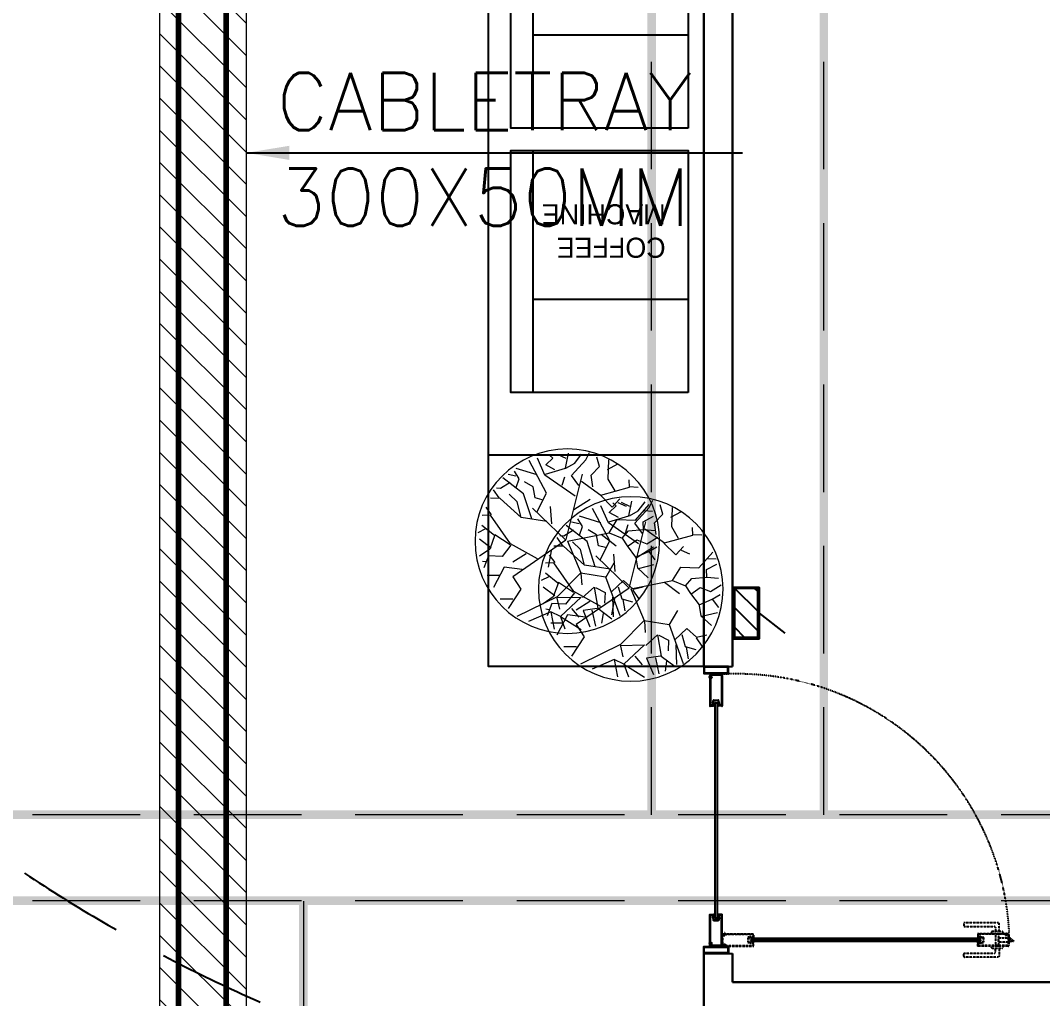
# Model space of a CAD drawing. Header units: millimetres. Extents: x 148480 to 578986, y 39883 to 155062.
# Drawn here: x 240213 to 243774, y 91460 to 94870 of the extents above; entities that cross this region are included whole.
import ezdxf

# ---------------------------------------------------------------- set-up
doc = ezdxf.new("R2010")
doc.units = ezdxf.units.MM
for name, pattern in [('CENTER', [2, 1.25, -0.25, 0.25, -0.25]), ('CONTINOUS', [0]), ('CONTINU', [0]), ('HIDDEN', [0.375, 0.25, -0.125])]:
    doc.linetypes.add(name, pattern=pattern)
for name, color, linetype in [('2', 7, 'Continuous'), ('CABELTRAY LINE', 4, 'Continuous'), ('CEN', 252, 'CENTER'), ('DNM JEB', 4, 'Continuous'), ('EL-SWITCH BOXWS', 30, 'Continuous'), ('Flooring', 44, 'Continuous'), ('I - MODULAR', 44, 'Continuous'), ('Layer2', 4, 'Continuous'), ('Layer4', 6, 'Continuous'), ('M-HVAC VRV PIPE', 4, 'Continuous'), ('M-HVAC-TEXT', 7, 'Continuous'), ('TENANCY', 3, 'Continuous')]:
    doc.layers.add(name, color=color, linetype=linetype)
for name, color, linetype, lineweight in [('CB-AC CABLE TRAY', 213, 'Continuous', 15), ('I-PART-GYP', 6, 'Continuous', 30), ('LS - INTERIOR TEXT', 7, 'Continuous', 5)]:
    doc.layers.add(name, color=color, linetype=linetype, lineweight=lineweight)
doc.layers.add('I-01$0$i-plants', color=7, linetype='Continuous', lineweight=13, true_color=0x86b300)
doc.styles.add('cg', font='GOTHIC.TTF', dxfattribs={"height": 0.5})
doc.styles.add('ROMAND', font='romand__.ttf')
doc.styles.add('ROMANS3', font='romans.shx', dxfattribs={"width": 0.8, "height": 100})
doc.dimstyles.new('Vayucon', dxfattribs={"dimtxt": 200, "dimasz": 150, "dimexe": 0, "dimexo": 0, "dimgap": 9e-05, "dimtad": 1, "dimdec": 0, "dimrnd": 5, "dimzin": 0, "dimdsep": 46, "dimtxsty": 'ROMAND', "dimcen": 90, "dimclrd": 42, "dimclre": 8, "dimclrt": 7, "dimadec": 0, "dimazin": 0, "dimtfac": 1, "dimtdec": 0, "dimtofl": 0, "dimtmove": 1, "dimatfit": 0, "dimfxl": 1, "dimtolj": 1, "dimtzin": 0, "dimarcsym": 0})

# ---------------------------------------------------------------- blocks, each defined once
blk = doc.blocks.new('A$C5BB6640F')
at = {"layer": '2', "color": 8, "linetype": 'Continuous'}
for p, q in [((0.8, 2.6), (0, 0)), ((1, 2.6), (0.5, 0)), ((2.1, 8.2), (0.8, 8.2)), ((0.8, 8.2), (0.8, 2.6)), ((2.1, 6.4), (0.8, 6.4)), ((2.1, 4.5), (0.8, 4.5)), ((2.1, 2.6), (0.8, 2.6)), ((1.2, 2.6), (0.9, 0)), ((1.4, 2.6), (1.4, 0)), ((1.6, 2.6), (1.9, 0)), ((1.8, 2.6), (2.3, 0)), ((2.1, 8.2), (2.1, 2.6)), ((2.1, 2.6), (2.8, 0))]:
    blk.add_line(p, q, dxfattribs=at)
blk = doc.blocks.new('A$C4A242C7C')
at = {"layer": '2', "color": 8, "linetype": 'Continuous'}
for p, q in [((0, 4), (0, 115.4)), ((0.4, 115.8), (0.6, 115.8)), ((1.4, 115), (13, 115)), ((2, 113), (10.5, 113)), ((2, 4), (2, 113)), ((10.5, 103.9), (10.5, 113)), ((13, 115), (13, 112.6)), ((14.7, 112.6), (13, 112.6)), ((14.7, 112.6), (15.2, 110.4)), ((30.3, 112.6), (29.8, 110.4)), ((32, 112.6), (30.3, 112.6)), ((32, 115), (32, 112.6)), ((43.6, 115), (32, 115)), ((34.5, 113), (43, 113)), ((34.5, 103.9), (34.5, 113)), ((43, 14.2), (43, 113)), ((44.6, 115.8), (44.4, 115.8)), ((45, 11.7), (45, 115.4)), ((10.6, 103.4), (12.8, 95.2)), ((14, 111.3), (12.5, 111.3)), ((12.5, 104.8), (12.5, 111.3)), ((14, 104.8), (12.5, 104.8)), ((14.8, 103.8), (12.5, 103.8)), ((12.5, 103.8), (14.7, 95.7)), ((14, 110), (14, 111.3)), ((14, 106.1), (14, 104.8)), ((14.3, 109.8), (15, 110)), ((14.3, 106.3), (15, 106.1)), ((14.7, 95.7), (22.5, 95.7)), ((30.3, 93.7), (14.7, 93.7)), ((14.8, 103.8), (15.2, 105.6)), ((30.3, 95.7), (22.5, 95.7)), ((30.2, 103.8), (29.8, 105.6)), ((30.7, 109.8), (30, 110)), ((30.7, 106.3), (30, 106.1)), ((30.2, 103.8), (32.5, 103.8)), ((32.5, 103.8), (30.3, 95.7)), ((31, 111.3), (32.5, 111.3)), ((31, 110), (31, 111.3)), ((31, 106.1), (31, 104.8)), ((31, 104.8), (32.5, 104.8)), ((34.4, 103.4), (32.2, 95.2)), ((32.5, 104.8), (32.5, 111.3)), ((4, 2), (41, 2)), ((4, 0), (41, 0)), ((38.5, 8.4), (38.5, 11.7)), ((42.5, 13.7), (40.5, 13.7)), ((40.5, 8.8), (40.5, 11.3)), ((42.5, 6.4), (40.5, 6.4)), ((44, 11.7), (40.9, 11.7)), ((44, 8.4), (40.9, 8.4)), ((43, 4), (43, 5.9)), ((44, 11.6), (44, 11.7)), ((44, 8.4), (44, 8.5)), ((44.4, 11.2), (44.5, 11.2)), ((44.4, 8.9), (44.5, 8.9)), ((45, 4), (45, 8.4))]:
    blk.add_line(p, q, dxfattribs=at)
for centre, radius, start, end in [((0.4, 115.4), 0.4, 90, 180), ((0.6, 115.4), 0.4, 0, 90), ((1.4, 115.4), 0.4, 180, 270), ((43.6, 115.4), 0.4, 270, 0), ((44.4, 115.4), 0.4, 90, 180), ((44.6, 115.4), 0.4, 0, 90), ((12.5, 103.9), 2, 180, 195), ((14.7, 95.7), 2, 195, 270), ((14.2, 110), 0.2, 180, 285), ((14.2, 106.1), 0.2, 75, 180), ((14.8, 110.3), 0.4, 285, 15), ((14.8, 105.7), 0.4, 345, 75), ((30.1, 110.3), 0.4, 165, 255), ((30.1, 105.7), 0.4, 105, 195), ((30.3, 95.7), 2, 270, 345), ((30.8, 110), 0.2, 255, 0), ((30.8, 106.1), 0.2, 0, 105), ((32.5, 103.9), 2, 345, 0), ((4, 4), 4, 180, 270), ((4, 4), 2, 180, 270), ((40.5, 11.7), 2, 90, 180), ((40.5, 8.4), 2, 180, 270), ((40.9, 11.3), 0.4, 90, 180), ((40.9, 8.8), 0.4, 180, 270), ((41, 4), 4, 270, 0), ((41, 4), 2, 270, 0), ((42.5, 14.2), 0.5, 270, 0), ((42.5, 5.9), 0.5, 0, 90), ((44.4, 11.6), 0.4, 180, 270), ((44.4, 8.5), 0.4, 90, 180), ((44.5, 11.7), 0.5, 270, 0), ((44.5, 8.4), 0.5, 0, 90)]:
    blk.add_arc(centre, radius, start, end, dxfattribs=at)
blk = doc.blocks.new('A$C109E4DED')
at = {"layer": 'TENANCY', "rotation": 90}
blk.add_blockref('A$C4A242C7C', (75.8, 0), dxfattribs=at)
blk = doc.blocks.new('A$C57546ED1')
at = {"layer": '2', "color": 8, "linetype": 'Continuous'}
mesh = blk.add_polyface(dxfattribs=at)
corners = [(1, 3.4), (0.7, 2.6), (0, 2.7), (0.8, 4.1)]
mesh.append_faces([[corners[k] for k in face] for face in [(0, 1, 2, 3)]], dxfattribs={"color": 8})
mesh = blk.add_polyface(dxfattribs=at)
corners = [(2, 3.4), (2, 2.6), (0.7, 2.6), (1, 3.4)]
mesh.append_faces([[corners[k] for k in face] for face in [(0, 1, 2, 3)]], dxfattribs={"color": 8})
mesh = blk.add_polyface(dxfattribs=at)
corners = [(2.3, 4.1), (2.2, 1.7), (2, 2.6), (2, 3.4)]
mesh.append_faces([[corners[k] for k in face] for face in [(0, 1, 2, 3)]], dxfattribs={"color": 8})
mesh = blk.add_polyface(dxfattribs=at)
corners = [(2.7, 3.4), (2.5, 2.5), (2.2, 1.7), (2.3, 4.1)]
mesh.append_faces([[corners[k] for k in face] for face in [(0, 1, 2, 3)]], dxfattribs={"color": 8})
mesh = blk.add_polyface(dxfattribs=at)
corners = [(3.3, 3.4), (3.2, 2.5), (2.5, 2.5), (2.7, 3.4)]
mesh.append_faces([[corners[k] for k in face] for face in [(0, 1, 2, 3)]], dxfattribs={"color": 8})
mesh = blk.add_polyface(dxfattribs=at)
corners = [(3.6, 4.2), (3.5, 2.4), (3.2, 2.5), (3.3, 3.4)]
mesh.append_faces([[corners[k] for k in face] for face in [(0, 1, 2, 3)]], dxfattribs={"color": 8})
mesh = blk.add_polyface(dxfattribs=at)
corners = [(4.1, 3.5), (3.9, 2.4), (3.5, 2.4), (3.6, 4.2)]
mesh.append_faces([[corners[k] for k in face] for face in [(0, 1, 2, 3)]], dxfattribs={"color": 8})
mesh = blk.add_polyface(dxfattribs=at)
corners = [(6.5, 3.6), (5.8, 2.3), (3.9, 2.4), (4.1, 3.5)]
mesh.append_faces([[corners[k] for k in face] for face in [(0, 1, 2, 3)]], dxfattribs={"color": 8})
mesh = blk.add_polyface(dxfattribs=at)
corners = [(6.8, 4.6), (6.2, 0), (5.8, 2.3), (6.5, 3.6)]
mesh.append_faces([[corners[k] for k in face] for face in [(0, 1, 2, 3)]], dxfattribs={"color": 8})
mesh = blk.add_polyface(dxfattribs=at)
corners = [(7.9, 4.6), (7.5, 0), (6.2, 0), (6.8, 4.6)]
mesh.append_faces([[corners[k] for k in face] for face in [(0, 1, 2, 3)]], dxfattribs={"color": 8})
blk = doc.blocks.new('I-01$0$plant2')
at = {"color": 8}
for p, q in [((-63.2, 161.7), (-26.4, 204)), ((-63.2, 161.7), (-61.7, 192.1)), ((-9.5, 163.5), (-5.2, 204)), ((10.3, 168.4), (7.5, 205.8)), ((32.9, 183.6), (23, 204)), ((24.5, 168.4), (48.5, 200.7)), ((64, 153.2), (52.6, 197.3)), ((62.5, 104), (68.3, 199.1)), ((85.3, 165.1), (82.3, 192.1)), ((-81.5, 144.7), (-85.8, 185.4)), ((-33.5, 151.4), (-23.6, 175.4)), ((23, 168.4), (-9.5, 163.5)), ((30.1, 119.2), (24.5, 168.4)), ((83.8, 163.5), (105.1, 176.9)), ((113.5, 151.4), (120.5, 173.6)), ((-81.5, 144.7), (-136.7, 151.4)), ((-63.2, 161.7), (-81.5, 144.7)), ((-5.2, 132.8), (-63.2, 161.7)), ((-58.9, 119.2), (-60.4, 144.7)), ((51.3, 138), (42.8, 161.7)), ((65.5, 141.3), (99.3, 124.3)), ((83.8, 134.6), (83.8, 163.5)), ((99.3, 124.3), (115, 149.8)), ((115, 149.8), (138.8, 151.4)), ((-57.6, 115.8), (-159.3, 132.8)), ((-58.9, 117.6), (-5.2, 132.8)), ((-2.4, 134.6), (30.1, 119.2)), ((32.9, 121), (51.3, 138)), ((138.8, 105.7), (155.8, 134.6)), ((-132.4, 75.1), (-173.4, 109.1)), ((10.3, 78.7), (-57.6, 115.8)), ((10.3, 80.2), (4.7, 105.7)), ((10.3, 78.7), (62.5, 104)), ((62.5, 105.7), (90.9, 78.7)), ((141.8, 82), (138.8, 105.7)), ((140.3, 107.3), (177.1, 109.1)), ((174.3, 76.9), (182.7, 99)), ((-156.5, 92.1), (-184.6, 83.6)), ((-142.3, 42.8), (-132.4, 75.1)), ((1.7, 0.2), (10.3, 78.7)), ((130.4, 49.8), (141.8, 80.2)), ((141.8, 80.2), (174.3, 76.9)), ((174.3, 76.9), (195.5, 71.7)), ((-155, 15.8), (-191.7, 53.1)), ((124.8, 29.4), (130.4, 49.8)), ((130.4, 51.3), (155.8, 42.8)), ((155.8, 42.8), (175.6, 58.3)), ((175.6, 58.3), (203.9, 51.3)), ((-170.6, 31), (-197.5, 22.7)), ((-116.9, 32.8), (-155, 15.8)), ((-1.1, -2.8), (-142.3, 42.8)), ((-40.6, 10.6), (-57.6, 44.6)), ((81, 7.3), (106.4, 42.8)), ((99.3, 9), (124.8, 29.4)), ((124.8, 29.4), (143.1, 17.5)), ((143.1, 17.5), (177.1, 24.3)), ((177.1, 24.3), (202.4, 34.6)), ((177.1, 24.3), (181.4, 7.3)), ((-181.8, -19.8), (-200.3, 3.9)), ((-97.1, 0.5), (-132.4, 10.6)), ((-75.9, 19.1), (-125.3, -31.7)), ((1.7, 0.2), (99.3, 9)), ((99.3, 9), (126.1, -14.7)), ((181.4, 7.3), (208.2, 2.3)), ((-191.7, -8), (-198.8, -11.3)), ((-152.2, -9.5), (-181.8, -19.8)), ((-125.3, -28.3), (-152.2, -9.5)), ((-1.1, -2.8), (-53.4, -96.1)), ((0.4, -4.6), (79.2, -137.9)), ((126.1, -14.7), (165.7, -1.3)), ((165.7, -1.3), (206.7, -26.5)), ((191.2, -16.5), (209.5, -9.5)), ((-174.7, -33.5), (-201.6, -25)), ((-170.6, -35.1), (-190.4, -62.1)), ((-153.7, -62.1), (-174.7, -33.5)), ((-126.8, -29.9), (-153.7, -62.1)), ((-125.3, -31.7), (-150.9, -108)), ((105.1, -79.2), (123.3, -45.4)), ((123.3, -45.4), (145.9, -58.8)), ((138.8, -52.1), (154.3, -38.4)), ((-155, -60.6), (-176.2, -91)), ((-30.7, -57.2), (-84.5, -82.5)), ((-20.8, -48.7), (-12.3, -87.7)), ((37.2, -65.7), (79.5, -77.6)), ((-170.6, -80.9), (-190.4, -77.6)), ((-84.5, -82.5), (-118.2, -138.5)), ((-84.5, -82.5), (-83, -119.9)), ((-61.7, -72.4), (-63.2, -133.5)), ((-46.2, -84.3), (-12.3, -119.9)), ((72.4, -123.2), (106.4, -79.2)), ((106.4, -79.2), (174.3, -77.6)), ((140.3, -79.2), (133.2, -109.8)), ((174.3, -79.2), (194, -72.4)), ((174.3, -77.6), (178.6, -94.4)), ((-150.9, -108), (-169.1, -113.2)), ((-147.9, -108), (-155, -128.4)), ((-26.4, -108), (-40.6, -116.5)), ((-40.6, -116.5), (-37.8, -142.1)), ((48.5, -94.4), (-3.9, -160.6)), ((64, -114.7), (54.1, -142.1)), ((93.7, -102.9), (98, -130)), ((133.2, -109.8), (147.4, -152.1)), ((-118.2, -138.5), (-139.5, -145.4)), ((-119.7, -140.3), (-126.8, -162.2)), ((-63.2, -133.5), (-98.4, -182.6)), ((-83, -119.9), (-95.6, -142.1)), ((-12.3, -119.9), (-29.2, -202.9)), ((27.3, -126.6), (38.7, -143.6)), ((98, -130), (122, -143.6)), ((137.5, -131.8), (164.4, -136.9)), ((-111.1, -160.6), (-119.7, -164)), ((-85.8, -167.3), (-111.1, -160.6)), ((-75.9, -152.1), (-63.2, -169.1)), ((-37.8, -142.1), (-53.3, -158.8)), ((-3.9, -160.6), (-9.5, -202.9)), ((-2.4, -162.2), (45.6, -162.2)), ((45.6, -162.2), (62.5, -192.9)), ((47.1, -162.2), (69.6, -167.3)), ((54.1, -142.1), (96.5, -167.3)), ((122, -143.6), (122, -165.8)), ((-68.8, -177.6), (-84.5, -186.1)), ((-63.2, -169.1), (-68.8, -189.5)), ((-20.8, -165.8), (-63.2, -194.4)), ((21.7, -165.8), (4.7, -182.6)), ((4.7, -182.6), (24.5, -192.9)), ((54.1, -182.6), (38.7, -196.2)), ((69.6, -167.3), (90.9, -182.6)), ((96.5, -167.3), (109.2, -181)), ((24.5, -192.9), (18.9, -201.4))]:
    blk.add_line(p, q, dxfattribs=at)
at = {"color": 8, "linetype": 'CONTINU'}
blk.add_circle((1.7, 0.2), 212.4, dxfattribs=at)
blk = doc.blocks.new('GFC1')
at = {"layer": 'CEN', "color": 8, "linetype": 'HIDDEN', "lineweight": 0, "ltscale": 1500}
for p, q in [((315044.3, 93086.7), (315044.3, 99756.4)), ((315644.3, 93086.7), (315644.3, 99756.4)), ((321136.8, 93086.7), (312279.1, 93086.7)), ((321136.8, 92786.7), (312279.1, 92786.7))]:
    blk.add_line(p, q, dxfattribs=at)
blk.add_lwpolyline([(313831.2, 92784.9), (313831.2, 91127.1), (309731.2, 91127.1), (309731.2, 92784.9)], dxfattribs=at)
at = {"layer": 'DNM JEB', "color": 8, "linetype": 'Continuous'}
for p, q in [((315225.9, 93603.3), (315325.9, 93603.3)), ((315225.9, 92603.3), (315325.9, 92603.3)), ((315248.3, 92627.1), (315295.1, 92627.1))]:
    blk.add_line(p, q, dxfattribs=at)
at = {"layer": 'DNM JEB', "color": 8}
for p, q in [((315264, 93475.5), (315264, 92729.1)), ((315273.5, 92729.1), (315273.5, 93475.5)), ((316190, 92655.1), (315390.4, 92655.1)), ((315390.4, 92645.6), (316190, 92645.6))]:
    blk.add_line(p, q, dxfattribs=at)
at = {"layer": 'DNM JEB', "color": 8, "linetype": 'HIDDEN'}
for p, q in [((315294, 92671.8), (315298.2, 92671.8)), ((315294, 92669.9), (315295.8, 92669.9)), ((315296.2, 92669.4), (315296.2, 92667.5)), ((315298.2, 92670.8), (315298.2, 92670.8)), ((315298.2, 92670.8), (315298.2, 92667.9)), ((315299.1, 92673), (315298.4, 92675.4)), ((315298.6, 92671.2), (315298.6, 92671.3)), ((315299.3, 92673), (315298.8, 92675.4)), ((315300.3, 92673), (315299.1, 92673)), ((315299.1, 92667.7), (315299.1, 92673)), ((315300.3, 92671.2), (315299.1, 92671.2)), ((315300.3, 92669.4), (315299.1, 92669.4)), ((315299.5, 92673), (315299.3, 92675.4)), ((315299.7, 92673), (315299.7, 92675.4)), ((315299.9, 92673), (315300.2, 92675.4)), ((315300.1, 92673), (315300.6, 92675.4)), ((315300.3, 92673), (315301.1, 92675.4)), ((315300.3, 92667.7), (315300.3, 92673)), ((315300.8, 92671.2), (315300.8, 92671.3)), ((315301.2, 92670.8), (315301.3, 92670.8)), ((315301.3, 92671.8), (315400.1, 92671.8)), ((315301.3, 92670.8), (315301.3, 92667.9)), ((315303.2, 92669.4), (315303.2, 92667.5)), ((315303.7, 92669.9), (315397.8, 92669.9)), ((315397.8, 92661.8), (315397.8, 92669.9)), ((315399.7, 92670.4), (315399.7, 92659.4)), ((315400.5, 92671.4), (315400.5, 92671.2)), ((316179.9, 92671.4), (316179.9, 92671.2)), ((316279.1, 92671.8), (316180.3, 92671.8)), ((316180.7, 92670.4), (316180.7, 92659.4)), ((316182.6, 92661.8), (316182.6, 92669.9)), ((316276.7, 92669.9), (316182.6, 92669.9)), ((316277.2, 92669.4), (316277.2, 92667.5)), ((316279.2, 92670.8), (316279.1, 92670.8)), ((316279.1, 92670.8), (316279.1, 92667.9)), ((316280.1, 92673), (316279.4, 92675.4)), ((316279.6, 92671.2), (316279.6, 92671.3)), ((316280.3, 92673), (316279.9, 92675.4)), ((316280.1, 92673), (316281.4, 92673)), ((316280.1, 92667.7), (316280.1, 92673)), ((316280.1, 92671.2), (316281.4, 92671.2)), ((316280.1, 92669.4), (316281.4, 92669.4)), ((316280.5, 92673), (316280.3, 92675.4)), ((316280.8, 92673), (316280.8, 92675.4)), ((316281, 92673), (316281.2, 92675.4)), ((316281.2, 92673), (316281.6, 92675.4)), ((316281.4, 92673), (316282.1, 92675.4)), ((316281.4, 92667.7), (316281.4, 92673)), ((316281.8, 92671.2), (316281.8, 92671.3)), ((316286.4, 92671.8), (316282.2, 92671.8)), ((316282.2, 92670.8), (316282.2, 92670.8)), ((316282.2, 92670.8), (316282.2, 92667.9)), ((316284.2, 92669.4), (316284.2, 92667.5)), ((316286.4, 92669.9), (316284.6, 92669.9)), ((315290.2, 92632.7), (315290.2, 92668)), ((315292.1, 92632.7), (315292.1, 92668)), ((315298.2, 92665.6), (315301.3, 92665.6)), ((315298.5, 92667.5), (315300.9, 92667.5)), ((315300.3, 92667.7), (315299.1, 92667.7)), ((315379.4, 92657.8), (315379.4, 92642.9)), ((315388.7, 92661.7), (315380.8, 92659.6)), ((315388.7, 92639), (315380.8, 92641.1)), ((315389, 92659.8), (315381.3, 92657.8)), ((315381.3, 92657.8), (315381.3, 92650.3)), ((315381.3, 92642.9), (315381.3, 92650.3)), ((315389, 92640.8), (315381.3, 92642.9)), ((315389, 92657.7), (315389, 92659.8)), ((315389, 92657.7), (315390.7, 92657.3)), ((315389, 92643), (315390.7, 92643.4)), ((315389, 92643), (315389, 92640.8)), ((315389.2, 92661.8), (315397.8, 92661.8)), ((315389.2, 92638.9), (315397.8, 92638.9)), ((315390, 92658.4), (315390, 92659.9)), ((315390, 92659.9), (315396.2, 92659.9)), ((315391.2, 92658.4), (315390, 92658.4)), ((315390, 92642.2), (315390, 92640.8)), ((315391.2, 92642.2), (315390, 92642.2)), ((315390, 92640.8), (315396.2, 92640.8)), ((315391.4, 92658.2), (315391.2, 92657.5)), ((315391.4, 92642.5), (315391.2, 92643.2)), ((315394.7, 92658.2), (315394.9, 92657.5)), ((315394.7, 92642.5), (315394.9, 92643.2)), ((315394.9, 92658.4), (315396.2, 92658.4)), ((315394.9, 92642.2), (315396.2, 92642.2)), ((315397.4, 92657.8), (315395.4, 92657.3)), ((315397.4, 92642.9), (315395.4, 92643.4)), ((315396.2, 92658.4), (315396.2, 92659.9)), ((315396.2, 92642.2), (315396.2, 92640.8)), ((315397.4, 92659.4), (315397.4, 92657.8)), ((315399.7, 92659.4), (315397.4, 92659.4)), ((315397.4, 92642.9), (315397.4, 92641.3)), ((315399.7, 92641.3), (315397.4, 92641.3)), ((315397.8, 92630.8), (315397.8, 92638.9)), ((315399.7, 92630.2), (315399.7, 92641.3)), ((316180.7, 92659.4), (316183, 92659.4)), ((316180.7, 92641.3), (316183, 92641.3)), ((316180.7, 92630.2), (316180.7, 92641.3)), ((316191.2, 92661.8), (316182.6, 92661.8)), ((316182.6, 92630.8), (316182.6, 92638.9)), ((316191.2, 92638.9), (316182.6, 92638.9)), ((316183, 92659.4), (316183, 92657.8)), ((316183, 92657.8), (316185, 92657.3)), ((316183, 92642.9), (316185, 92643.4)), ((316183, 92642.9), (316183, 92641.3)), ((316184.2, 92658.4), (316184.2, 92659.9)), ((316190.4, 92659.9), (316184.2, 92659.9)), ((316185.5, 92658.4), (316184.2, 92658.4)), ((316185.5, 92642.2), (316184.2, 92642.2)), ((316184.2, 92642.2), (316184.2, 92640.8)), ((316190.4, 92640.8), (316184.2, 92640.8)), ((316185.7, 92658.2), (316185.5, 92657.5)), ((316185.7, 92642.5), (316185.5, 92643.2)), ((316189, 92658.2), (316189.2, 92657.5)), ((316189, 92642.5), (316189.2, 92643.2)), ((316189.2, 92658.4), (316190.4, 92658.4)), ((316189.2, 92642.2), (316190.4, 92642.2)), ((316191.4, 92657.7), (316189.7, 92657.3)), ((316191.4, 92643), (316189.7, 92643.4)), ((316190.4, 92658.4), (316190.4, 92659.9)), ((316190.4, 92642.2), (316190.4, 92640.8)), ((316191.4, 92657.7), (316191.4, 92659.8)), ((316191.4, 92659.8), (316199.1, 92657.8)), ((316191.4, 92643), (316191.4, 92640.8)), ((316191.4, 92640.8), (316199.1, 92642.9)), ((316191.7, 92661.7), (316199.5, 92659.6)), ((316191.7, 92639), (316199.5, 92641.1)), ((316199.1, 92657.8), (316199.1, 92650.3)), ((316199.1, 92642.9), (316199.1, 92650.3)), ((316201, 92657.8), (316201, 92642.9)), ((316282.2, 92665.6), (316279.1, 92665.6)), ((316281.9, 92667.5), (316279.5, 92667.5)), ((316280.1, 92667.7), (316281.4, 92667.7)), ((316288.3, 92632.7), (316288.3, 92668)), ((316290.2, 92632.7), (316290.2, 92668)), ((315294, 92630.8), (315397.8, 92630.8)), ((315294, 92628.9), (315400.1, 92628.9)), ((315400.5, 92629.3), (315400.5, 92629.5)), ((316179.9, 92629.3), (316179.9, 92629.5)), ((316286.4, 92628.9), (316180.3, 92628.9)), ((316286.4, 92630.8), (316182.6, 92630.8))]:
    blk.add_line(p, q, dxfattribs=at)
at = {"layer": 'DNM JEB', "color": 8, "linetype": 'Continuous'}
for points in [[(315225.9, 93603.3), (315225.9, 93579.5), (315311.6, 93579.5), (315311.6, 93603.3)], [(315227.8, 93601.4), (315227.8, 93581.4), (315309.7, 93581.4), (315309.7, 93601.4)], [(315225.9, 92603.3), (315225.9, 92627.1), (315311.6, 92627.1), (315311.6, 92603.3)], [(315227.8, 92605.2), (315227.8, 92625.2), (315309.7, 92625.2), (315309.7, 92605.2)]]:
    blk.add_lwpolyline(points, close=True, dxfattribs=at)
at = {"layer": 'DNM JEB', "color": 8}
for points in [[(315264, 93475.5), (315265.4, 93476.9), (315272.1, 93476.9), (315273.5, 93475.5)], [(315264, 92729.1), (315265.4, 92727.7), (315272.1, 92727.7), (315273.5, 92729.1)], [(316191.4, 92650.3), (315389, 92650.3)]]:
    blk.add_lwpolyline(points, dxfattribs=at)
at = {"layer": 'DNM JEB', "color": 8, "linetype": 'HIDDEN'}
for points in [[(316255.4, 92679.8), (316255.4, 92706.9, 0.414214), (316252.1, 92710.2), (316134.9, 92710.2, 0.414214), (316131.6, 92706.9), (316131.6, 92700.2, 0.414214), (316134.9, 92696.9), (316238.7, 92696.9, -0.414214), (316242.1, 92693.6), (316242.1, 92679.8)], [(316268.7, 92671.8), (316268.7, 92676.4, 0.414214), (316265.4, 92679.8), (316232.1, 92679.8, 0.414214), (316228.7, 92676.4), (316228.7, 92671.8)], [(316255.4, 92620.9), (316255.4, 92593.8, -0.414214), (316252.1, 92590.5), (316134.9, 92590.5, -0.414214), (316131.6, 92593.8), (316131.6, 92600.5, -0.414214), (316134.9, 92603.8), (316238.7, 92603.8, 0.414214), (316242.1, 92607.1), (316242.1, 92620.9)], [(316268.7, 92628.9), (316268.7, 92624.2, -0.414214), (316265.4, 92620.9), (316232.1, 92620.9, -0.414214), (316228.7, 92624.2), (316228.7, 92628.9)]]:
    blk.add_lwpolyline(points, format="xyb", dxfattribs=at)
for points in [[(316253.5, 92628.9), (316244, 92628.9), (316244, 92671.8), (316253.5, 92671.8)], [(316288.7, 92642.7), (316253.5, 92642.7), (316253.5, 92657.9), (316288.7, 92657.9)], [(316290.2, 92658.9), (316288.7, 92658.9), (316288.7, 92641.8), (316290.2, 92641.8)], [(316292.4, 92659.9), (316290.2, 92659.9), (316290.2, 92640.8), (316292.4, 92640.8)]]:
    blk.add_lwpolyline(points, close=True, dxfattribs=at)
for points in [[(315390.4, 92655.1), (315389, 92653.7), (315389, 92647), (315390.4, 92645.6)], [(316190, 92655.1), (316191.4, 92653.7), (316191.4, 92647), (316190, 92645.6)], [(316292.4, 92656.1), (316293.8, 92656.1), (316305.2, 92647.5)], [(316292.4, 92647.5), (316305.2, 92647.5), (316305.2, 92644.6), (316292.4, 92644.6)]]:
    blk.add_lwpolyline(points, dxfattribs=at)
at = {"layer": 'DNM JEB', "color": 8, "linetype": 'Continuous'}
blk.add_lwpolyline([(315293.7, 92628.9), (315248.3, 92628.9), (315248.3, 92627.1)], dxfattribs=at)
at = {"layer": 'DNM JEB', "color": 8, "linetype": 'HIDDEN', "ltscale": 0.1}
blk.add_arc((315341, 92627.1), 950.6, 2.8185, 93.4941, dxfattribs=at)
at = {"layer": 'DNM JEB', "color": 8, "linetype": 'HIDDEN'}
for centre, radius, start, end in [((315294, 92668), 3.81, 90, 180), ((315294, 92668), 1.9, 90, 180), ((315295.8, 92669.4), 0.476, 0, 90), ((315298.2, 92671.3), 0.476, 0, 90), ((315298.2, 92671.2), 0.381, 270, 0), ((315301.3, 92671.3), 0.476, 90, 180), ((315301.2, 92671.2), 0.381, 180, 270), ((315303.7, 92669.4), 0.476, 90, 180), ((315400.1, 92670.4), 0.381, 90, 180), ((315400.1, 92671.4), 0.381, 0, 90), ((315400.1, 92671.2), 0.381, 270, 0), ((316180.3, 92671.4), 0.381, 90, 180), ((316180.3, 92671.2), 0.381, 180, 270), ((316180.3, 92670.4), 0.381, 0, 90), ((316276.7, 92669.4), 0.476, 0, 90), ((316279.1, 92671.3), 0.476, 0, 90), ((316279.2, 92671.2), 0.381, 270, 0), ((316282.2, 92671.3), 0.476, 90, 180), ((316282.2, 92671.2), 0.381, 180, 270), ((316284.6, 92669.4), 0.476, 90, 180), ((316286.4, 92668), 3.81, 0, 90), ((316286.4, 92668), 1.9, 0, 90), ((315294, 92632.7), 3.81, 180, 270), ((315294, 92632.7), 1.9, 180, 270), ((315298.2, 92667.5), 1.9, 180, 270), ((315298.5, 92667.9), 0.381, 180, 270), ((315300.9, 92667.9), 0.381, 270, 0), ((315301.3, 92667.5), 1.9, 270, 0), ((315381.3, 92657.8), 1.9, 105, 180), ((315381.3, 92642.9), 1.9, 180, 255), ((315389.2, 92659.9), 1.9, 90, 105), ((315389.2, 92640.8), 1.9, 255, 270), ((315390.8, 92657.6), 0.381, 255, 345), ((315390.8, 92643.1), 0.381, 15, 105), ((315391.2, 92658.2), 0.19, 345, 90), ((315391.2, 92642.4), 0.19, 270, 15), ((315394.9, 92658.2), 0.19, 90, 195), ((315394.9, 92642.4), 0.19, 165, 270), ((315395.3, 92657.6), 0.381, 195, 285), ((315395.3, 92643.1), 0.381, 75, 165), ((316185.1, 92657.6), 0.381, 255, 345), ((316185.1, 92643.1), 0.381, 15, 105), ((316185.5, 92658.2), 0.19, 345, 90), ((316185.5, 92642.4), 0.19, 270, 15), ((316189.2, 92658.2), 0.19, 90, 195), ((316189.2, 92642.4), 0.19, 165, 270), ((316189.6, 92657.6), 0.381, 195, 285), ((316189.6, 92643.1), 0.381, 75, 165), ((316191.2, 92659.9), 1.9, 75, 90), ((316191.2, 92640.8), 1.9, 270, 285), ((316199.1, 92657.8), 1.9, 0, 75), ((316199.1, 92642.9), 1.9, 285, 0), ((316279.1, 92667.5), 1.9, 180, 270), ((316279.5, 92667.9), 0.381, 180, 270), ((316281.9, 92667.9), 0.381, 270, 0), ((316282.2, 92667.5), 1.9, 270, 0), ((316286.4, 92632.7), 3.81, 270, 0), ((316286.4, 92632.7), 1.9, 270, 0), ((315400.1, 92630.2), 0.381, 180, 270), ((315400.1, 92629.5), 0.381, 0, 90), ((315400.1, 92629.3), 0.381, 270, 0), ((316180.3, 92629.5), 0.381, 90, 180), ((316180.3, 92629.3), 0.381, 180, 270), ((316180.3, 92630.2), 0.381, 270, 0)]:
    blk.add_arc(centre, radius, start, end, dxfattribs=at)
at = {"layer": 'DNM JEB', "color": 8, "linetype": 'Continuous', "extrusion": (0, 0, -1)}
blk.add_arc((-315297.9, 92630.7), 4.58, 336.5437, 308.2063, dxfattribs=at)
at = {"layer": 'Flooring', "color": 8, "linetype": 'HIDDEN', "ltscale": 1500}
blk.add_arc((315855.9, 97380.2), 5404, 152.8319, 263.305, dxfattribs=at)
at = {"layer": 'I - MODULAR', "color": 8}
for p, q in [((314631.6, 95479.8), (314631.6, 96323.8)), ((314631.6, 95805.4), (315171.5, 95805.4)), ((314631.6, 94558.2), (314631.6, 95402.2)), ((314631.6, 94883.8), (315171.5, 94883.8))]:
    blk.add_line(p, q, dxfattribs=at)
at = {"layer": 'I - MODULAR', "color": 8, "linetype": 'Continuous'}
blk.add_line((314475.9, 94341.7), (315225.9, 94341.7), dxfattribs=at)
blk.add_lwpolyline([(314475.9, 94341.7), (314475.9, 97341.7)], dxfattribs=at)
at = {"layer": 'I - MODULAR', "color": 8}
for points in [[(315171.5, 95479.8), (314553.3, 95479.8), (314553.3, 96323.8), (315171.5, 96323.8)], [(315171.5, 94558.2), (314553.3, 94558.2), (314553.3, 95402.2), (315171.5, 95402.2)]]:
    blk.add_lwpolyline(points, close=True, dxfattribs=at)
at = {"layer": 'I - MODULAR', "color": 8, "linetype": 'Continuous'}
blk.add_lwpolyline([(315225.9, 93603.3), (314475.9, 93603.3), (314475.9, 94341.7), (315225.9, 94341.7)], close=True, dxfattribs=at)
at = {"layer": 'I-PART-GYP', "color": 8, "linetype": 'CONTINOUS'}
for points in [[(315325.9, 93603.3), (315325.9, 99681.4), (315225.9, 99681.4), (315225.9, 93603.3)], [(315225.9, 92603.3), (315225.9, 92503.3)], [(315325.9, 92503.3), (315325.9, 92603.3)], [(315225.9, 92403.3), (315225.9, 92503.3)], [(315325.9, 92503.3), (321059.7, 92503.3), (321059.7, 92403.3), (318695.9, 92403.3)]]:
    blk.add_lwpolyline(points, dxfattribs=at)
at = {"layer": 'DNM JEB', "color": 8}
for name, p, xscale, yscale, zscale, rotation in [('A$C5BB6640F', (315243.7, 93567.6), 0.9523809523809523, 0.9523809523809523, 0.9523809523809523, 270), ('A$C109E4DED', (315290.2, 93503.5), 0.9523809523809526, 0.9523809523809526, 0.9523809523809526, 90), ('A$C109E4DED', (315290.2, 92701.1), -0.9523809523809526, 0.9523809523809526, 0.9523809523809526, 89.99999999999997), ('A$C5BB6640F', (315243.7, 92637.1), -0.9523809523809523, 0.9523809523809523, 0.9523809523809523, 270)]:
    blk.add_blockref(name, p, dxfattribs=dict(at, xscale=xscale, yscale=yscale, zscale=zscale, rotation=rotation))
at = {"layer": 'DNM JEB', "color": 8, "ltscale": 1.2}
for p, xscale, yscale, zscale, rotation in [((315259.7, 93473.3), 0.9523809523809523, 0.9523809523809523, 0.9523809523809523, 270), ((315277.8, 93473.3), -0.9523809523809526, 0.9523809523809526, 0.9523809523809526, 89.99999999999997), ((315259.7, 92731.3), -0.9523809523809523, 0.9523809523809523, 0.9523809523809523, 270), ((315277.8, 92731.3), 0.9523809523809526, 0.9523809523809526, 0.9523809523809526, 90)]:
    blk.add_blockref('A$C57546ED1', p, dxfattribs=dict(at, xscale=xscale, yscale=yscale, zscale=zscale, rotation=rotation))
at = {"layer": 'I-01$0$i-plants', "color": 8, "linetype": 'HIDDEN', "ltscale": 100, "xscale": -1.513572259347139, "yscale": 1.513572259347139, "zscale": 1.513572259347139, "rotation": 196.6987662583618}
for p in [(314748.1, 94039.7), (314969.1, 93873.3)]:
    blk.add_blockref('I-01$0$plant2', p, dxfattribs=at)
at = {"layer": 'LS - INTERIOR TEXT', "color": 8, "insert": (312433, 95122.1), "char_height": 70, "width": 5320.377, "attachment_point": 5, "rotation": 180, "style": 'cg'}
blk.add_mtext('\\pxql;COFFEE\\PMACHINE', dxfattribs=at)
at = {"layer": 'DNM JEB', "color": 8, "linetype": 'HIDDEN'}
mesh = blk.add_polyface(dxfattribs=at)
corners = [(315393.5, 92656.2), (315393.3, 92656.9), (315392.6, 92656.8), (315393.3, 92655.5)]
mesh.append_faces([[corners[k] for k in face] for face in [(3, 2, 1, 0)]], dxfattribs={"color": 8})
mesh = blk.add_polyface(dxfattribs=at)
corners = [(315393.5, 92644.5), (315393.3, 92643.8), (315392.6, 92643.9), (315393.3, 92645.2)]
mesh.append_faces([[corners[k] for k in face] for face in [(3, 2, 1, 0)]], dxfattribs={"color": 8})
mesh = blk.add_polyface(dxfattribs=at)
corners = [(315394.5, 92656.1), (315394.4, 92656.9), (315393.3, 92656.9), (315393.5, 92656.2)]
mesh.append_faces([[corners[k] for k in face] for face in [(3, 2, 1, 0)]], dxfattribs={"color": 8})
mesh = blk.add_polyface(dxfattribs=at)
corners = [(315394.5, 92644.5), (315394.4, 92643.7), (315393.3, 92643.8), (315393.5, 92644.5)]
mesh.append_faces([[corners[k] for k in face] for face in [(3, 2, 1, 0)]], dxfattribs={"color": 8})
mesh = blk.add_polyface(dxfattribs=at)
corners = [(315394.7, 92655.5), (315394.7, 92657.7), (315394.4, 92656.9), (315394.5, 92656.1)]
mesh.append_faces([[corners[k] for k in face] for face in [(3, 2, 1, 0)]], dxfattribs={"color": 8})
mesh = blk.add_polyface(dxfattribs=at)
corners = [(315394.7, 92645.2), (315394.7, 92642.9), (315394.4, 92643.7), (315394.5, 92644.5)]
mesh.append_faces([[corners[k] for k in face] for face in [(3, 2, 1, 0)]], dxfattribs={"color": 8})
mesh = blk.add_polyface(dxfattribs=at)
corners = [(315395.1, 92656.1), (315395, 92657), (315394.7, 92657.7), (315394.7, 92655.5)]
mesh.append_faces([[corners[k] for k in face] for face in [(3, 2, 1, 0)]], dxfattribs={"color": 8})
mesh = blk.add_polyface(dxfattribs=at)
corners = [(315395.1, 92644.5), (315395, 92643.7), (315394.7, 92642.9), (315394.7, 92645.2)]
mesh.append_faces([[corners[k] for k in face] for face in [(3, 2, 1, 0)]], dxfattribs={"color": 8})
mesh = blk.add_polyface(dxfattribs=at)
corners = [(315395.8, 92656.1), (315395.7, 92657), (315395, 92657), (315395.1, 92656.1)]
mesh.append_faces([[corners[k] for k in face] for face in [(3, 2, 1, 0)]], dxfattribs={"color": 8})
mesh = blk.add_polyface(dxfattribs=at)
corners = [(315395.8, 92644.6), (315395.7, 92643.6), (315395, 92643.7), (315395.1, 92644.5)]
mesh.append_faces([[corners[k] for k in face] for face in [(3, 2, 1, 0)]], dxfattribs={"color": 8})
mesh = blk.add_polyface(dxfattribs=at)
corners = [(315396.1, 92655.4), (315395.9, 92657.1), (315395.7, 92657), (315395.8, 92656.1)]
mesh.append_faces([[corners[k] for k in face] for face in [(3, 2, 1, 0)]], dxfattribs={"color": 8})
mesh = blk.add_polyface(dxfattribs=at)
corners = [(315396.1, 92645.3), (315395.9, 92643.6), (315395.7, 92643.6), (315395.8, 92644.6)]
mesh.append_faces([[corners[k] for k in face] for face in [(3, 2, 1, 0)]], dxfattribs={"color": 8})
mesh = blk.add_polyface(dxfattribs=at)
corners = [(315396.5, 92656.1), (315396.3, 92657.1), (315395.9, 92657.1), (315396.1, 92655.4)]
mesh.append_faces([[corners[k] for k in face] for face in [(3, 2, 1, 0)]], dxfattribs={"color": 8})
mesh = blk.add_polyface(dxfattribs=at)
corners = [(315396.5, 92644.6), (315396.3, 92643.6), (315395.9, 92643.6), (315396.1, 92645.3)]
mesh.append_faces([[corners[k] for k in face] for face in [(3, 2, 1, 0)]], dxfattribs={"color": 8})
mesh = blk.add_polyface(dxfattribs=at)
corners = [(315398.8, 92656), (315398.1, 92657.2), (315396.3, 92657.1), (315396.5, 92656.1)]
mesh.append_faces([[corners[k] for k in face] for face in [(3, 2, 1, 0)]], dxfattribs={"color": 8})
mesh = blk.add_polyface(dxfattribs=at)
corners = [(315398.8, 92644.7), (315398.1, 92643.5), (315396.3, 92643.6), (315396.5, 92644.6)]
mesh.append_faces([[corners[k] for k in face] for face in [(3, 2, 1, 0)]], dxfattribs={"color": 8})
mesh = blk.add_polyface(dxfattribs=at)
corners = [(315399.1, 92655), (315398.5, 92659.4), (315398.1, 92657.2), (315398.8, 92656)]
mesh.append_faces([[corners[k] for k in face] for face in [(3, 2, 1, 0)]], dxfattribs={"color": 8})
mesh = blk.add_polyface(dxfattribs=at)
corners = [(315399.1, 92645.7), (315398.5, 92641.3), (315398.1, 92643.5), (315398.8, 92644.7)]
mesh.append_faces([[corners[k] for k in face] for face in [(3, 2, 1, 0)]], dxfattribs={"color": 8})
mesh = blk.add_polyface(dxfattribs=at)
corners = [(315400.1, 92655), (315399.7, 92659.4), (315398.5, 92659.4), (315399.1, 92655)]
mesh.append_faces([[corners[k] for k in face] for face in [(3, 2, 1, 0)]], dxfattribs={"color": 8})
mesh = blk.add_polyface(dxfattribs=at)
corners = [(315400.1, 92645.7), (315399.7, 92641.3), (315398.5, 92641.3), (315399.1, 92645.7)]
mesh.append_faces([[corners[k] for k in face] for face in [(3, 2, 1, 0)]], dxfattribs={"color": 8})
mesh = blk.add_polyface(dxfattribs=at)
corners = [(316180.3, 92655), (316180.7, 92659.4), (316181.9, 92659.4), (316181.3, 92655)]
mesh.append_faces([[corners[k] for k in face] for face in [(3, 2, 1, 0)]], dxfattribs={"color": 8})
mesh = blk.add_polyface(dxfattribs=at)
corners = [(316180.3, 92645.7), (316180.7, 92641.3), (316181.9, 92641.3), (316181.3, 92645.7)]
mesh.append_faces([[corners[k] for k in face] for face in [(3, 2, 1, 0)]], dxfattribs={"color": 8})
mesh = blk.add_polyface(dxfattribs=at)
corners = [(316181.3, 92655), (316181.9, 92659.4), (316182.3, 92657.2), (316181.6, 92656)]
mesh.append_faces([[corners[k] for k in face] for face in [(3, 2, 1, 0)]], dxfattribs={"color": 8})
mesh = blk.add_polyface(dxfattribs=at)
corners = [(316181.3, 92645.7), (316181.9, 92641.3), (316182.3, 92643.5), (316181.6, 92644.7)]
mesh.append_faces([[corners[k] for k in face] for face in [(3, 2, 1, 0)]], dxfattribs={"color": 8})
mesh = blk.add_polyface(dxfattribs=at)
corners = [(316181.6, 92656), (316182.3, 92657.2), (316184.1, 92657.1), (316183.9, 92656.1)]
mesh.append_faces([[corners[k] for k in face] for face in [(3, 2, 1, 0)]], dxfattribs={"color": 8})
mesh = blk.add_polyface(dxfattribs=at)
corners = [(316181.6, 92644.7), (316182.3, 92643.5), (316184.1, 92643.6), (316183.9, 92644.6)]
mesh.append_faces([[corners[k] for k in face] for face in [(3, 2, 1, 0)]], dxfattribs={"color": 8})
mesh = blk.add_polyface(dxfattribs=at)
corners = [(316183.9, 92656.1), (316184.1, 92657.1), (316184.5, 92657.1), (316184.3, 92655.4)]
mesh.append_faces([[corners[k] for k in face] for face in [(3, 2, 1, 0)]], dxfattribs={"color": 8})
mesh = blk.add_polyface(dxfattribs=at)
corners = [(316183.9, 92644.6), (316184.1, 92643.6), (316184.5, 92643.6), (316184.3, 92645.3)]
mesh.append_faces([[corners[k] for k in face] for face in [(3, 2, 1, 0)]], dxfattribs={"color": 8})
mesh = blk.add_polyface(dxfattribs=at)
corners = [(316184.3, 92655.4), (316184.5, 92657.1), (316184.7, 92657), (316184.6, 92656.1)]
mesh.append_faces([[corners[k] for k in face] for face in [(3, 2, 1, 0)]], dxfattribs={"color": 8})
mesh = blk.add_polyface(dxfattribs=at)
corners = [(316184.3, 92645.3), (316184.5, 92643.6), (316184.7, 92643.6), (316184.6, 92644.6)]
mesh.append_faces([[corners[k] for k in face] for face in [(3, 2, 1, 0)]], dxfattribs={"color": 8})
mesh = blk.add_polyface(dxfattribs=at)
corners = [(316184.6, 92656.1), (316184.7, 92657), (316185.4, 92657), (316185.3, 92656.1)]
mesh.append_faces([[corners[k] for k in face] for face in [(3, 2, 1, 0)]], dxfattribs={"color": 8})
mesh = blk.add_polyface(dxfattribs=at)
corners = [(316184.6, 92644.6), (316184.7, 92643.6), (316185.4, 92643.7), (316185.3, 92644.5)]
mesh.append_faces([[corners[k] for k in face] for face in [(3, 2, 1, 0)]], dxfattribs={"color": 8})
mesh = blk.add_polyface(dxfattribs=at)
corners = [(316185.3, 92656.1), (316185.4, 92657), (316185.7, 92657.7), (316185.7, 92655.5)]
mesh.append_faces([[corners[k] for k in face] for face in [(3, 2, 1, 0)]], dxfattribs={"color": 8})
mesh = blk.add_polyface(dxfattribs=at)
corners = [(316185.3, 92644.5), (316185.4, 92643.7), (316185.7, 92642.9), (316185.7, 92645.2)]
mesh.append_faces([[corners[k] for k in face] for face in [(3, 2, 1, 0)]], dxfattribs={"color": 8})
mesh = blk.add_polyface(dxfattribs=at)
corners = [(316185.7, 92655.5), (316185.7, 92657.7), (316186, 92656.9), (316185.9, 92656.1)]
mesh.append_faces([[corners[k] for k in face] for face in [(3, 2, 1, 0)]], dxfattribs={"color": 8})
mesh = blk.add_polyface(dxfattribs=at)
corners = [(316185.7, 92645.2), (316185.7, 92642.9), (316186, 92643.7), (316185.9, 92644.5)]
mesh.append_faces([[corners[k] for k in face] for face in [(3, 2, 1, 0)]], dxfattribs={"color": 8})
mesh = blk.add_polyface(dxfattribs=at)
corners = [(316185.9, 92656.1), (316186, 92656.9), (316187.1, 92656.9), (316186.9, 92656.2)]
mesh.append_faces([[corners[k] for k in face] for face in [(3, 2, 1, 0)]], dxfattribs={"color": 8})
mesh = blk.add_polyface(dxfattribs=at)
corners = [(316185.9, 92644.5), (316186, 92643.7), (316187.1, 92643.8), (316186.9, 92644.5)]
mesh.append_faces([[corners[k] for k in face] for face in [(3, 2, 1, 0)]], dxfattribs={"color": 8})
mesh = blk.add_polyface(dxfattribs=at)
corners = [(316186.9, 92656.2), (316187.1, 92656.9), (316187.8, 92656.8), (316187.1, 92655.5)]
mesh.append_faces([[corners[k] for k in face] for face in [(3, 2, 1, 0)]], dxfattribs={"color": 8})
mesh = blk.add_polyface(dxfattribs=at)
corners = [(316186.9, 92644.5), (316187.1, 92643.8), (316187.8, 92643.9), (316187.1, 92645.2)]
mesh.append_faces([[corners[k] for k in face] for face in [(3, 2, 1, 0)]], dxfattribs={"color": 8})
blk = doc.blocks.new('BEAM')
at = {"layer": 'CEN', "color": 11, "linetype": 'HIDDEN', "lineweight": 0, "ltscale": 1500, "const_width": 30}
for points in [[(375044.3, 93086.7), (375044.3, 99756.4)], [(375644.3, 93086.7), (375644.3, 99756.4)], [(381136.8, 93086.7), (372279.1, 93086.7)], [(373831.2, 92784.9), (373831.2, 91127.1), (369731.2, 91127.1), (369731.2, 92784.9)], [(381136.8, 92786.7), (372279.1, 92786.7)]]:
    blk.add_lwpolyline(points, dxfattribs=at)
blk = doc.blocks.new('BEE')
at = {"layer": 'M-HVAC VRV PIPE', "linetype": 'Continuous'}
blk.add_blockref('BEAM', (0, 0), dxfattribs=at)
blk = doc.blocks.new('lsb')
at = {"layer": 'EL-SWITCH BOXWS', "extrusion": (0.000488338, 0.006137, 0.999981)}
h = blk.add_hatch(dxfattribs=at)
h.set_pattern_fill('ANSI31', color=8, scale=1.963905, angle=359.99983, style=0)
h.set_pattern_definition([(314.99982827, (-73506.04995, 20833.20643), (-0.17358683075, -0.1735857902), [])])
h.paths.add_polyline_path([(-179, 8.1), (-179, 202.2), (209.8, 202.2), (209.8, 8.1)])
h.paths.add_polyline_path([(-168.1, 16.1), (-168.1, 192), (200.7, 192), (200.7, 16.1)], flags=17)
at = {"layer": 'EL-SWITCH BOXWS'}
h = blk.add_hatch(dxfattribs=at)
h.set_pattern_fill('ANSI31', color=8, scale=38.4, angle=360, style=0)
h.set_pattern_definition([(135, (1791500.75, 34201.84), (74.331447, 74.331447), [])])
h.paths.add_polyline_path([(-179, 8.1), (-179, 202.2), (209.8, 202.2), (209.8, 8.1)])
at = {"layer": 'EL-SWITCH BOXWS', "color": 8}
for p, q in [((15.4, 202.2), (-136.8, 396.4)), ((-179, 202.2), (-179, 8.1)), ((209.8, 8.1), (209.8, 202.2)), ((-179, 8.1), (209.8, 8.1))]:
    blk.add_line(p, q, dxfattribs=at)
at = {"layer": 'EL-SWITCH BOXWS', "color": 8, "extrusion": (4.72941e-08, 0.012274, 0.999925)}
blk.add_line((-179, 202.2, -1.2), (209.8, 202.2, -1.2), dxfattribs=at)
at = {"layer": 'EL-SWITCH BOXWS', "color": 8, "extrusion": (0.000488338, 0.006137, 0.999981)}
for points, elevation in [([(-179, 202.2), (-179, 8.1), (209.8, 8.1), (209.8, 202.2)], 0), ([(-179, 8.1), (-179, 202.2), (209.8, 202.2), (209.8, 8.1)], 0), ([(-168.1, 16.1), (-168.1, 192), (200.7, 192), (200.7, 16.1)], 0.1)]:
    blk.add_lwpolyline(points, close=True, dxfattribs=dict(at, elevation=elevation))
blk = doc.blocks.new('*U130')
at = {"layer": 'CB-AC CABLE TRAY', "true_color": 0xa953a0}
h = blk.add_hatch(dxfattribs=at)
h.set_pattern_fill('ANSI31', color=215, scale=25)
h.set_pattern_definition([(45, (-873082.2, 1102908.81), (-56.1266008, 56.1266008), [])])
h.paths.add_polyline_path([(-88704.9, -150.4), (-88704.9, 149.6), (-57017.9, 149.6), (-57017.9, -150.4)])
at = {"layer": 'CB-AC CABLE TRAY', "color": 215, "true_color": 0xa953a0}
blk.add_lwpolyline([(-88704.9, -150.4), (-88704.9, 149.6), (-57017.9, 149.6), (-57017.9, -150.4)], close=True, dxfattribs=at)

msp = doc.modelspace()

# ---------------------------------------------------------------- block references
at = {"layer": 'Layer4', "linetype": 'Continuous', "rotation": 360}
msp.add_blockref('GFC1', (-72632.4, -986), dxfattribs=at)

# ---------------------------------------------------------------- next in the draw order: linework, layer by layer
at = {"layer": 'M-HVAC VRV PIPE', "color": 4, "linetype": 'Continuous', "const_width": 20}
msp.add_lwpolyline([(248783.6, 90880.2), (240763.4, 90880.2), (240763.4, 122405.6), (244590.2, 122405.6), (244590.2, 122170.6), (244777.7, 122170.6)], dxfattribs=at)
at = {"layer": 'M-HVAC VRV PIPE', "color": 2, "linetype": 'Continuous', "const_width": 20}
msp.add_lwpolyline([(248783.6, 91011.8), (240929.4, 91011.8), (240929.4, 122218.5), (243079.2, 122218.5)], dxfattribs=at)

# ---------------------------------------------------------------- next in the draw order: block references
at = {"layer": 'CB-AC CABLE TRAY', "color": 4, "linetype": 'HIDDEN', "rotation": 269.9997198436913}
msp.add_blockref('*U130', (240849, 33755.4), dxfattribs=at)
at = {"layer": 'EL-SWITCH BOXWS', "color": 30, "true_color": 0xf8991e, "extrusion": (-0.006137, -0.000488356, 0.999981), "xscale": -0.4610813856124993, "yscale": 0.4610813856125335, "zscale": 0.4610813856125126, "rotation": 269.9996410070698}
msp.add_blockref('lsb', (242688.9, 92795.9, -1534.8), dxfattribs=at)
at = {"layer": 'Layer2', "linetype": 'Continuous', "rotation": 360}
msp.add_blockref('BEE', (-132632.4, -986), dxfattribs=at)

# ---------------------------------------------------------------- next in the draw order: texts
at = {"layer": 'CABELTRAY LINE', "insert": (241105.6, 94686.7), "char_height": 200, "width": 604.338, "attachment_point": 1, "style": 'ROMANS3'}
msp.add_mtext('{\\W1;\\C0;CABLETRAY\\P300X50MM}', dxfattribs=at)

# ---------------------------------------------------------------- next in the draw order: leaders
at = {"layer": 'M-HVAC-TEXT', "linetype": 'Continuous'}
msp.add_leader([(240999.7, 94408), (242728.5, 94408)], dimstyle='Vayucon', override={"dimgap": 9e-05, "dimtad": 0}, dxfattribs=at)

doc.saveas('drawing.dxf')
